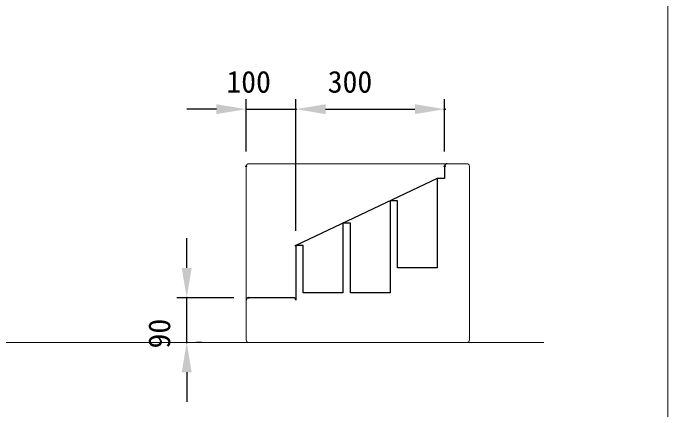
# Model space of a CAD drawing. Units: millimetres, scale not verified. Extents: x -203 to 203, y -143 to 143.
# Drawn here: x 132 to 198, y -98.3 to -58.3 of the extents above; entities that cross this region are included whole.
import ezdxf
from ezdxf.enums import TextEntityAlignment as Align

# ---------------------------------------------------------------- set-up
doc = ezdxf.new("R2010")
doc.units = ezdxf.units.MM
doc.header["$LTSCALE"] = 0.5
doc.header["$PDMODE"] = 32
doc.header["$PDSIZE"] = 0.1
for name, color, linetype, lineweight in [('0-1_DIMENSION_LINES$02_DIMENSI', 7, 'Continuous', 25), ('0-5_図面_FORMAT$01_WAKU$OUT_LINE', 6, 'Continuous', 18), ('0-8_DIMENSION_LINES$03_LINES', 7, 'Continuous', 18), ('0-9_DIMENSION_LINES$05_HIDE_LI', 7, 'Continuous', 25)]:
    doc.layers.add(name, color=color, linetype=linetype, lineweight=lineweight)
doc.layers.add('0-2_DEFPOINTS', color=7, linetype='Continuous')
doc.styles.add('ＭＳ ゴシック', font='')
doc.styles.get('ＭＳ ゴシック').set_extended_font_data('MS Gothic')

# ---------------------------------------------------------------- blocks, each defined once
blk = doc.blocks.new('D24')
at = {"layer": '0-1_DIMENSION_LINES$02_DIMENSI'}
for p, q in [((7091, 3515.5), (7091, 3526)), ((7101, 3499.5), (7101, 3526)), ((7085, 3524), (7079.001, 3524)), ((7091, 3524), (7101, 3524)), ((7107, 3524), (7112.999, 3524))]:
    blk.add_line(p, q, dxfattribs=at)
for points in [[(7085, 3523), (7085, 3525), (7091, 3524)], [(7107, 3525), (7107, 3523), (7101, 3524)]]:
    blk.add_solid(points, dxfattribs=at)
at = {"layer": '0-2_DEFPOINTS'}
for p in [(7101, 3524), (7091, 3512.5), (7101, 3496.5)]:
    blk.add_point(p, dxfattribs=at)
at = {"layer": '0-1_DIMENSION_LINES$02_DIMENSI', "style": 'ＭＳ ゴシック'}
blk.add_text('100', height=4.399, dxfattribs=at).set_placement((7087, 3526), align=Align.BOTTOM_LEFT)
blk = doc.blocks.new('D25')
at = {"layer": '0-1_DIMENSION_LINES$02_DIMENSI'}
for p, q in [((7079, 3492), (7079, 3497.999)), ((7088.5, 3486), (7077, 3486)), ((7079, 3477), (7079, 3486)), ((7082, 3477), (7081, 3477)), ((7079, 3471), (7079, 3465.001))]:
    blk.add_line(p, q, dxfattribs=at)
for points in [[(7078, 3492), (7080, 3492), (7079, 3486)], [(7080, 3471), (7078, 3471), (7079, 3477)]]:
    blk.add_solid(points, dxfattribs=at)
at = {"layer": '0-2_DEFPOINTS'}
for p in [(7079, 3486), (7091.5, 3486), (7079, 3477)]:
    blk.add_point(p, dxfattribs=at)
at = {"layer": '0-1_DIMENSION_LINES$02_DIMENSI', "style": 'ＭＳ ゴシック'}
blk.add_text('90', height=4.399, rotation=90, dxfattribs=at).set_placement((7077, 3475.786), align=Align.BOTTOM_LEFT)
blk = doc.blocks.new('D26')
at = {"layer": '0-1_DIMENSION_LINES$02_DIMENSI'}
for p, q in [((7101, 3499.5), (7101, 3526)), ((7131, 3515.5), (7131, 3526)), ((7107, 3524), (7125, 3524))]:
    blk.add_line(p, q, dxfattribs=at)
for points in [[(7107, 3525), (7107, 3523), (7101, 3524)], [(7125, 3523), (7125, 3525), (7131, 3524)]]:
    blk.add_solid(points, dxfattribs=at)
at = {"layer": '0-2_DEFPOINTS'}
for p in [(7131, 3524), (7131, 3512.5), (7101, 3496.5)]:
    blk.add_point(p, dxfattribs=at)
at = {"layer": '0-1_DIMENSION_LINES$02_DIMENSI', "style": 'ＭＳ ゴシック'}
blk.add_text('300', height=4.399, dxfattribs=at).set_placement((7107.429, 3526), align=Align.BOTTOM_LEFT)

msp = doc.modelspace()

# ---------------------------------------------------------------- linework, layer by layer
at = {"layer": '0-5_図面_FORMAT$01_WAKU$OUT_LINE'}
msp.add_line((198, -138), (198, 138), dxfattribs=at)
at = {"layer": '0-8_DIMENSION_LINES$03_LINES'}
for p, q in [((155.5, -91.25), (155.5, -73.75)), ((155.75, -73.5), (177.75, -73.5)), ((178, -73.75), (178, -91.25)), ((90.5, -91.5), (185.5, -91.5)), ((177.75, -91.5), (155.75, -91.5))]:
    msp.add_line(p, q, dxfattribs=at)
for centre, start, end in [((155.75, -73.75), 90, 180), ((177.75, -73.75), 0, 90), ((155.75, -91.25), 180, 270), ((177.75, -91.25), 270, 0)]:
    msp.add_arc(centre, 0.25, start, end, dxfattribs=at)
at = {"layer": '0-9_DIMENSION_LINES$05_HIDE_LI'}
for p, q in [((174.75, -75), (160.5, -81.75)), ((160.25, -87), (155.75, -87))]:
    msp.add_line(p, q, dxfattribs=at)
msp.add_lwpolyline([(175.5, -73.75), (175.5, -75), (174.75, -75), (174.75, -84), (170.75, -84), (170.75, -77.25), (170, -77.25), (170, -86.5), (166, -86.5), (166, -79.5), (165.25, -79.5), (165.25, -86.5), (161.25, -86.5), (161.25, -81.75), (160.5, -81.75), (160.5, -87.25)], dxfattribs=at)
for centre, start, end in [((175.75, -73.75), 90, 180), ((155.75, -87.25), 90, 180), ((160.25, -87.25), 0, 90)]:
    msp.add_arc(centre, 0.25, start, end, dxfattribs=at)

# ---------------------------------------------------------------- block references
at = {"layer": '0-1_DIMENSION_LINES$02_DIMENSI', "xscale": 0.5, "yscale": 0.5}
for name in ['D24', 'D26', 'D25']:
    msp.add_blockref(name, (-3390, -1830), dxfattribs=at)

doc.saveas('drawing.dxf')
